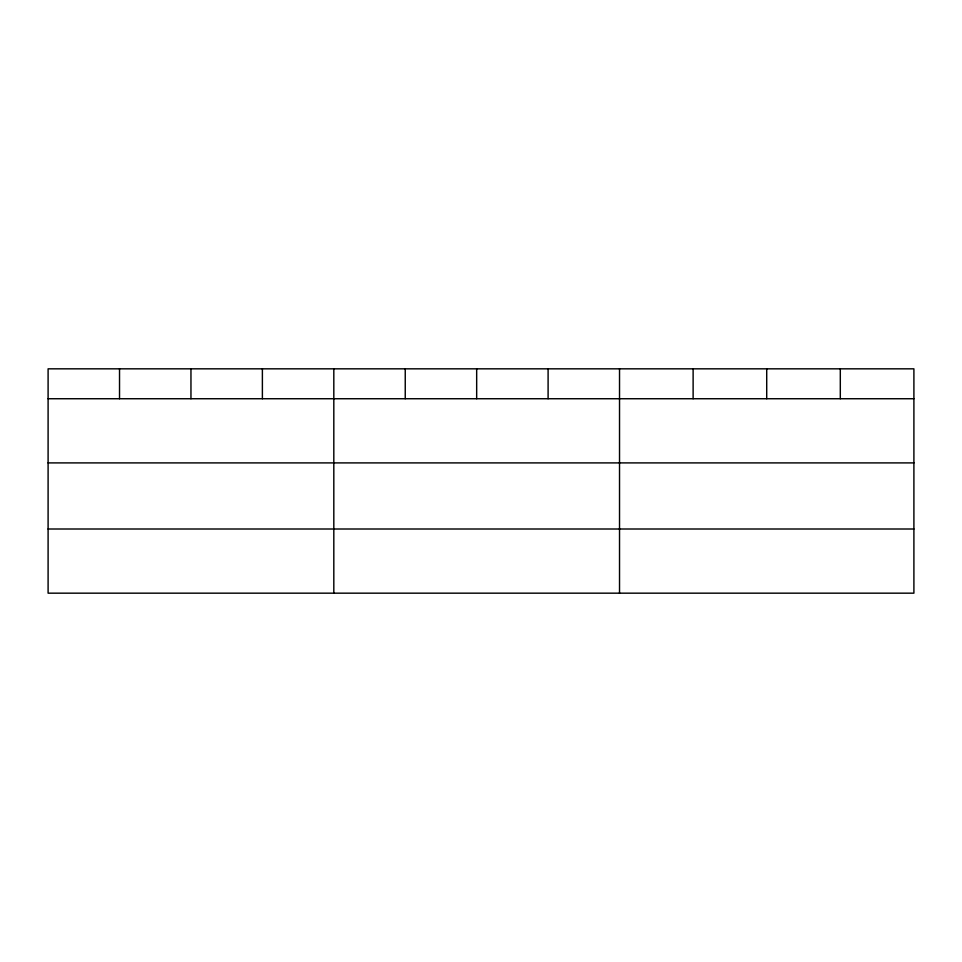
<?xml version="1.0" encoding="UTF-8"?>
<svg xmlns="http://www.w3.org/2000/svg" width="962" height="962" viewBox="0 0 962 962"><rect width="100%" height="100%" fill="white"/><g stroke="black" fill="none" stroke-linecap="round" stroke-linejoin="round"><path stroke-width="1.44" d="M913.9 462.902L913.9 368.831L48.1 368.831L48.1 593.169L913.9 593.169L913.9 462.902L48.1 462.902M48.1 398.737L913.9 398.737M48.1 529.004L913.9 529.004M840.307 368.831L840.307 398.737M766.714 368.831L766.714 398.737M693.121 368.831L693.121 398.737M619.528 368.831L619.528 593.169M548.099 368.831L548.099 398.737M476.671 368.831L476.671 398.737M405.242 368.831L405.242 398.737M333.814 368.831L333.814 593.169M262.385 368.831L262.385 398.737M190.957 368.831L190.957 398.737M119.528 368.831L119.528 398.737"/></g></svg>
